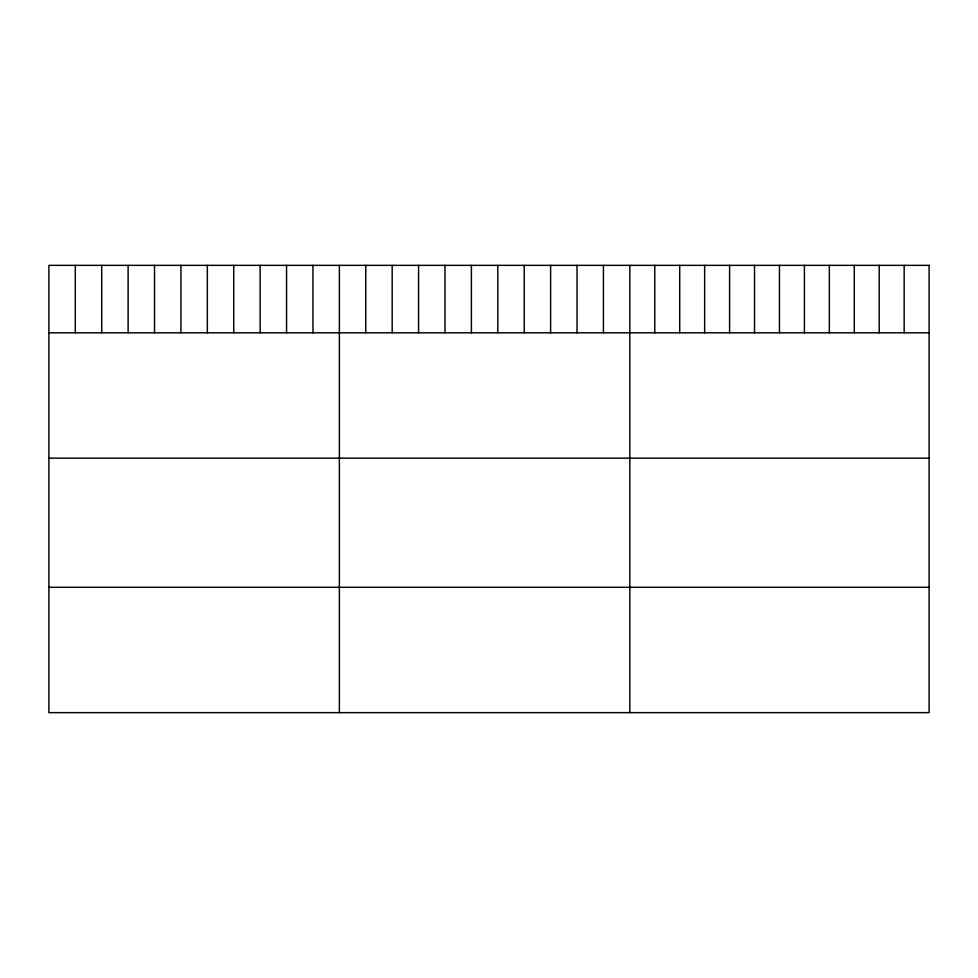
<?xml version="1.0" encoding="UTF-8"?>
<svg xmlns="http://www.w3.org/2000/svg" width="978" height="978" viewBox="0 0 978 978"><rect width="100%" height="100%" fill="white"/><g stroke="black" fill="none" stroke-linecap="round" stroke-linejoin="round"><path stroke-width="1.47" d="M48.9 332.813L929.1 332.813M48.9 458.156L929.1 458.156M48.9 587.301L929.1 587.301M904.161 265.356L904.161 332.813M879.222 265.356L879.222 332.813M854.283 265.356L854.283 332.813M829.344 265.356L829.344 332.813M804.405 265.356L804.405 332.813M779.466 265.356L779.466 332.813M754.527 265.356L754.527 332.813M729.588 265.356L729.588 332.813M704.649 265.356L704.649 332.813M679.71 265.356L679.71 332.813M654.771 265.356L654.771 332.813M629.832 265.356L629.832 712.644M603.426 265.356L603.426 332.813M577.02 265.356L577.02 332.813M550.614 265.356L550.614 332.813M524.208 265.356L524.208 332.813M497.802 265.356L497.802 332.813M471.396 265.356L471.396 332.813M444.99 265.356L444.99 332.813M418.584 265.356L418.584 332.813M392.178 265.356L392.178 332.813M365.772 265.356L365.772 332.813M339.366 265.356L339.366 712.644M312.96 265.356L312.96 332.813M286.554 265.356L286.554 332.813M260.148 265.356L260.148 332.813M233.742 265.356L233.742 332.813M207.336 265.356L207.336 332.813M180.93 265.356L180.93 332.813M154.524 265.356L154.524 332.813M128.118 265.356L128.118 332.813M101.712 265.356L101.712 332.813M75.306 265.356L75.306 332.813M929.1 265.356L48.9 265.356L48.9 712.644L929.1 712.644L929.1 265.356"/></g></svg>
